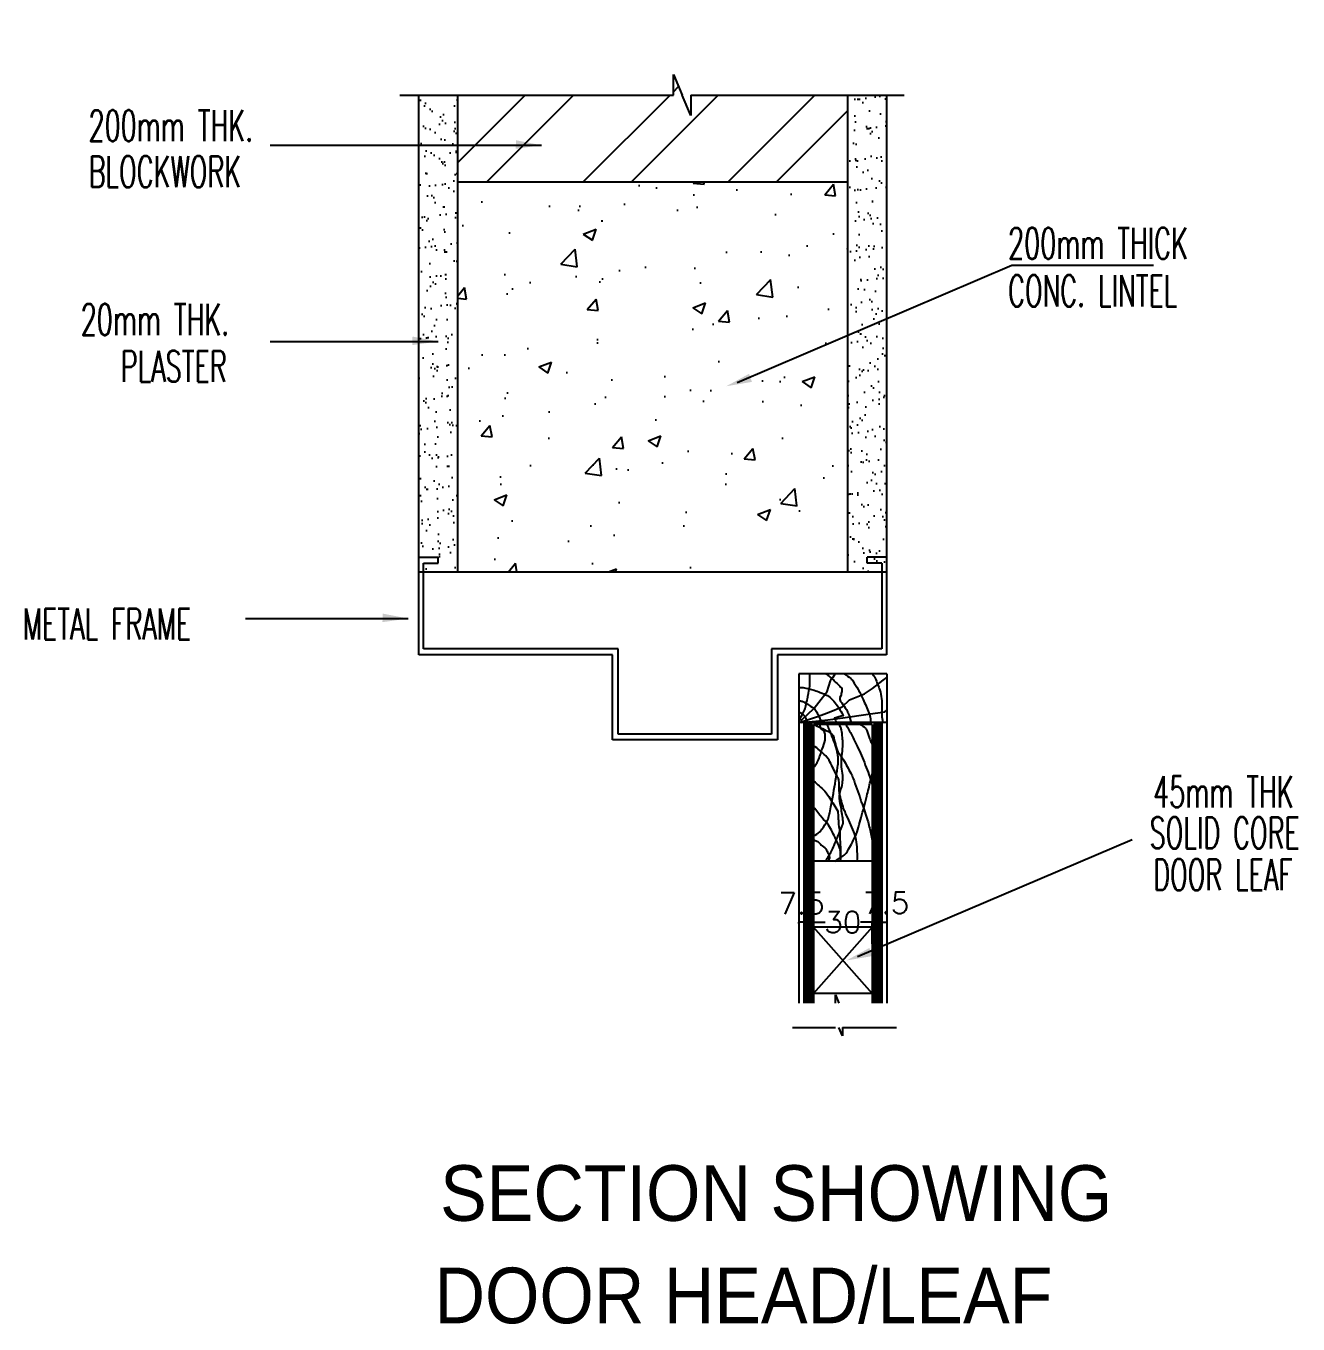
# Model space of a CAD drawing. Extents: x -1710 to 74306, y 106176 to 135285.
# Drawn here: x 61040 to 66911, y 122637 to 128630 of the extents above; entities that cross this region are included whole.
import ezdxf

# ---------------------------------------------------------------- set-up
doc = ezdxf.new("R2010")
doc.units = 0
doc.header["$LTSCALE"] = 1000
doc.header["$MEASUREMENT"] = 0
doc.header["$PDMODE"] = 34
doc.layers.get('0').update_dxf_attribs({"linetype": 'CONTINUOUS'})
doc.layers.get('DEFPOINTS').update_dxf_attribs({"linetype": 'CONTINUOUS'})
for name, color, linetype in [('CON-MARK', 7, 'CONTINUOUS'), ('DIM', 11, 'CONTINUOUS'), ('Hatch', 11, 'CONTINUOUS'), ('HATCH-WOOD', 11, 'CONTINUOUS'), ('JAM', 6, 'CONTINUOUS'), ('TXT', 2, 'CONTINUOUS'), ('TXT1', 2, 'CONTINUOUS'), ('WALL', 2, 'CONTINUOUS')]:
    doc.layers.add(name, color=color, linetype=linetype)
doc.styles.add('ROMANS', font='ROMANS.SHX', dxfattribs={"height": 100})
doc.styles.add('TTXT', font='swisse.ttf', dxfattribs={"width": 0.6})
doc.dimstyles.new('R50', dxfattribs={"dimscale": 0, "dimtxt": 0.16, "dimasz": 0.1, "dimexe": 0.03, "dimexo": 0.03, "dimgap": 0.08, "dimtad": 1, "dimdec": 0, "dimlfac": 1000, "dimzin": 13, "dimdsep": 46, "dimtxsty": 'ROMANS', "dimblk": 'ARCHTICK', "dimcen": 0.09, "dimclrd": 4, "dimclre": 4, "dimclrt": 2, "dimadec": 0, "dimazin": 0, "dimtfac": 1, "dimtdec": 0, "dimtofl": 0, "dimtmove": 2, "dimatfit": 3, "dimldrblk": 'CLOSEDBLANK', "dimfxl": 0, "dimtolj": 1, "dimtzin": 0, "dimarcsym": 0})
pattern_1 = [(37.5, (-29578.8, 173039.68), (-3.40164, 104.048484), [0, -82.08, 0, -91.8, 0, -87.75]), (7.5, (-29578.8, 173039.68), (95.56794, 152.39589), [0, -44.28, 0, -73.98, 0, -28.35]), (327.5, (-29645.22, 173039.68), (168.16366, 0.30559), [0, -27, 0, -97.2, 0, -126.9]), (317.5, (-29645.22, 173039.68), (162.33084, 47.39448), [0, -13.5, 0, -63.72, 0, -72.9])]

# ---------------------------------------------------------------- blocks, each defined once
blk = doc.blocks.new('_ARCHTICK')
at = {"color": 0, "linetype": 'ByBlock', "const_width": 0.15}
blk.add_lwpolyline([(-0.5, -0.5), (0.5, 0.5)], dxfattribs=at)
blk = doc.blocks.new('*D111')
at = {"layer": 'DEFPOINTS', "color": 0, "linetype": 'Continuous'}
for p in [(64675.5, 124540.3), (64608, 124492.5), (64608, 124487)]:
    blk.add_point(p, dxfattribs=at)
at = {"layer": 'DIM', "color": 4, "linetype": 'Continuous', "lineweight": -2}
for p, q in [((64675.5, 124540.3), (64675.5, 124492.5)), ((64608, 124487), (64608, 124492.5)), ((64675.5, 124492.5), (64608, 124492.5))]:
    blk.add_line(p, q, dxfattribs=at)
at = {"layer": 'DIM', "color": 4, "linetype": 'Continuous', "lineweight": -2, "xscale": 0.1, "yscale": 0.1, "zscale": 0.1, "rotation": 180}
blk.add_blockref('_ARCHTICK', (64608, 124492.5), dxfattribs=at)
at = {"layer": 'DIM', "color": 4, "linetype": 'Continuous', "lineweight": -2, "xscale": 0.1, "yscale": 0.1, "zscale": 0.1}
blk.add_blockref('_ARCHTICK', (64675.5, 124492.5), dxfattribs=at)
at = {"layer": 'DIM', "color": 2, "linetype": 'Continuous', "insert": (64619.5, 124578.8), "char_height": 100, "attachment_point": 5, "style": 'ROMANS'}
blk.add_mtext('\\A1;7.5', dxfattribs=at)
blk = doc.blocks.new('_ClosedBlank')
at = {"color": 0, "linetype": 'ByBlock', "lineweight": -2}
for p, q in [((-1, 0), (0, 0)), ((0, 0), (-1, 0)), ((-1, 0), (-1, 0))]:
    blk.add_line(p, q, dxfattribs=at)
blk = doc.blocks.new('*D112')
at = {"layer": 'DEFPOINTS', "color": 0, "linetype": 'Continuous'}
for p in [(64945.5, 124492.5), (64675.5, 124391.8), (64945.5, 124391.8)]:
    blk.add_point(p, dxfattribs=at)
at = {"layer": 'DIM', "color": 4, "linetype": 'Continuous', "lineweight": -2}
for p, q in [((64675.5, 124391.9), (64675.5, 124492.5)), ((64675.5, 124492.5), (64729.5, 124492.5)), ((64945.5, 124492.5), (64891.6, 124492.5)), ((64945.5, 124391.9), (64945.5, 124492.5))]:
    blk.add_line(p, q, dxfattribs=at)
at = {"layer": 'DIM', "color": 4, "linetype": 'Continuous', "lineweight": -2, "xscale": 0.1, "yscale": 0.1, "zscale": 0.1, "rotation": 180}
blk.add_blockref('_ARCHTICK', (64675.5, 124492.5), dxfattribs=at)
at = {"layer": 'DIM', "color": 4, "linetype": 'Continuous', "lineweight": -2, "xscale": 0.1, "yscale": 0.1, "zscale": 0.1}
blk.add_blockref('_ARCHTICK', (64945.5, 124492.5), dxfattribs=at)
at = {"layer": 'DIM', "color": 2, "linetype": 'Continuous', "insert": (64810.5, 124492.5), "char_height": 100, "attachment_point": 5, "style": 'ROMANS'}
blk.add_mtext('\\A1;30', dxfattribs=at)
blk = doc.blocks.new('*D113')
at = {"layer": 'DEFPOINTS', "color": 0, "linetype": 'Continuous'}
for p in [(64945.5, 124540.3), (65013, 124501.2), (65013, 124492.7)]:
    blk.add_point(p, dxfattribs=at)
at = {"layer": 'DIM', "color": 4, "linetype": 'Continuous', "lineweight": -2}
for p, q in [((64945.5, 124540.3), (64945.5, 124492.7)), ((64945.5, 124492.7), (65013, 124492.7)), ((65013, 124501.2), (65013, 124492.7))]:
    blk.add_line(p, q, dxfattribs=at)
at = {"layer": 'DIM', "color": 4, "linetype": 'Continuous', "lineweight": -2, "xscale": 0.1, "yscale": 0.1, "zscale": 0.1, "rotation": 180}
blk.add_blockref('_ARCHTICK', (64945.5, 124492.7), dxfattribs=at)
at = {"layer": 'DIM', "color": 4, "linetype": 'Continuous', "lineweight": -2, "xscale": 0.1, "yscale": 0.1, "zscale": 0.1}
blk.add_blockref('_ARCHTICK', (65013, 124492.7), dxfattribs=at)
at = {"layer": 'DIM', "color": 2, "linetype": 'Continuous', "insert": (65010.3, 124581.6), "char_height": 100, "attachment_point": 5, "style": 'ROMANS'}
blk.add_mtext('\\A1;7.5', dxfattribs=at)

msp = doc.modelspace()

# ---------------------------------------------------------------- hatches: boundary and pattern name
h = msp.add_hatch()
h.set_pattern_fill('AR-SAND', color=256, scale=54, style=0)
h.set_pattern_definition(pattern_1)
h.paths.add_polyline_path([(62853.0258, 126110.6065), (63033.0258, 126110.6065), (63033.0258, 128079.3593), (62853.0258, 128079.3593)])
h.paths.add_polyline_path([(62853.0258, 128079.3593), (63033.0258, 128079.3593), (63033.0258, 128310.7692), (62853.0258, 128310.7692)])
h = msp.add_hatch()
h.set_pattern_fill('AR-SAND', color=256, scale=54, style=0)
h.set_pattern_definition(pattern_1)
h.paths.add_polyline_path([(65013.0258, 126615.2468), (65013.0258, 127278.735), (64833.0258, 127201.8824), (64833.0258, 126461.8763)])
h.paths.add_polyline_path([(64833.0258, 126110.6065), (65013.0258, 126110.6065), (65013.0258, 126615.2468), (64833.0258, 126461.8763)])
h.paths.add_polyline_path([(64833.0258, 127201.8824), (65013.0258, 127278.735), (65013.0258, 128310.7692), (64833.0258, 128310.7692)])
h = msp.add_hatch()
h.set_pattern_fill('AR-CONC', color=256, scale=84.6, style=0)
h.set_pattern_definition([(50, (-29578.8, 173039.7), (606.802, -53.0883), [63.45, -697.95]), (355, (-29578.8, 173039.7), (-117.3836, 636.3545), [50.76, -558.36]), (100.4514, (-29528.23, 173035.26), (489.419, 583.266), [53.9242, -593.1662]), (46.1842, (-29578.8, 173208.9), (902.886, -140.029), [95.175, -1046.925]), (96.6356, (-29503.6, 173197.2), (790.725, 824.104), [80.886, -889.749]), (351.1842, (-29578.8, 173208.9), (790.724, 824.104), [76.14, -837.54]), (21, (-29494.2, 173166.6), (504.9834, -340.6156), [63.45, -697.95]), (326, (-29494.2, 173166.6), (205.8448, 613.477), [50.76, -558.36]), (71.4514, (-29452.1, 173138.2), (710.8283, 272.8608), [53.9242, -593.1662]), (37.5, (-29578.8, 173039.68), (10.28724, 281.6282), [0, -551.592, 0, -566.82, 0, -560.475]), (7.5, (-29578.8, 173039.68), (222.5568, 333.6723), [0, -323.172, 0, -538.902, 0, -213.615]), (327.5, (-29767.46, 173039.68), (451.6138, -19.0814), [0, -211.5, 0, -659.88, 0, -875.61]), (317.5, (-29852.06, 173039.7), (493.3755, 84.6888), [0, -274.95, 0, -438.228, 0, -621.81])])
h.paths.add_polyline_path([(64833.0258, 127910.6065), (63033.0258, 127910.6065), (63033.0258, 126110.6065), (64420.7653, 126110.6065), (64833.0258, 126461.8763)])
at = {"layer": 'Hatch', "linetype": 'Continuous'}
h = msp.add_hatch(dxfattribs=at)
h.set_pattern_fill('AR-SAND', color=256, scale=540, style=0)
h.set_pattern_definition([(37.5, (-18040.85, 189028.1), (-34.0164, 1040.485), [0, -820.8, 0, -918, 0, -877.5]), (7.5, (-18040.8, 189028.1), (955.68, 1523.959), [0, -442.8, 0, -739.8, 0, -283.5]), (327.5, (-18705.05, 189028.1), (1681.6366, 3.056), [0, -270, 0, -972, 0, -1269]), (317.5, (-18705, 189028.1), (1623.308, 473.945), [0, -135, 0, -637.2, 0, -729])])
h.paths.add_polyline_path([(64833.0258, 126110.6065), (65013.0258, 126110.6065), (65013.0258, 128629.9534), (64833.0258, 128629.9534)])
h = msp.add_hatch(dxfattribs=at)
h.set_pattern_fill('ANSI32', color=256, scale=1260, style=0)
h.set_pattern_definition([(45, (-29578.8, 173039.7), (-334.108, 334.108), []), (45, (-29356.06, 173039.7), (-334.108, 334.108), [])])
h.paths.add_polyline_path([(63033.0258, 128310.7692), (63033.0258, 127910.6065), (64833.0258, 127910.6065), (64833.0258, 128310.7692), (64108.932, 128310.7692), (64108.932, 128216.0061), (64068.7549, 128310.7692), (64028.5779, 128405.5324), (64028.5779, 128310.7692)])
h = msp.add_hatch(dxfattribs=at)
h.set_pattern_fill('AR-SAND', color=256, scale=540, angle=701.39515913, style=0)
h.set_pattern_definition([(18.8952, (-18040.85, 189028.1), (299.717, 996.963), [0, -820.8, 0, -918, 0, -877.5]), (348.8952, (-18040.8, 189028.1), (1391.94, 1139.42), [0, -442.8, 0, -739.8, 0, -283.5]), (308.8952, (-18670.3, 189240), (1594.732, -533.612), [0, -270, 0, -972, 0, -1269]), (298.8952, (-18670.3, 189240), (1689.684, -68.722), [0, -135, 0, -637.2, 0, -729])])
h.paths.add_polyline_path([(62853.0258, 126110.6065), (63033.0258, 126110.6065), (63033.0258, 128310.7692), (62853.0258, 128310.7692)])
h = msp.add_hatch(dxfattribs=at)
h.set_pattern_fill('AR-SAND', color=256, scale=540, angle=431.39515913, style=0)
h.set_pattern_definition([(108.8952, (-18040.85, 189028.1), (-996.963, 299.717), [0, -820.8, 0, -918, 0, -877.5]), (78.8952, (-18040.8, 189028.1), (-1139.42, 1391.94), [0, -442.8, 0, -739.8, 0, -283.5]), (38.8952, (-18252.75, 188398.6), (533.612, 1594.732), [0, -270, 0, -972, 0, -1269]), (28.8952, (-18252.8, 188398.6), (68.722, 1689.684), [0, -135, 0, -637.2, 0, -729])])
h.paths.add_polyline_path([(64833.0258, 126110.6065), (65013.0258, 126110.6065), (65013.0258, 128310.7692), (64833.0258, 128310.7692)])

# ---------------------------------------------------------------- linework, layer by layer
at = {"layer": 'CON-MARK', "color": 7, "linetype": 'Continuous'}
for p, q in [((64028.5779, 128310.7692), (64028.5779, 128405.5324)), ((64028.5779, 128405.5324), (64068.7549, 128310.7692)), ((64108.932, 128216.0061), (64068.7549, 128310.7692)), ((64108.932, 128310.7692), (64108.932, 128216.0061)), ((64776.4256, 124118.9656), (64776.4256, 124156.8709)), ((64776.4256, 124156.8709), (64792.4964, 124118.9656)), ((64808.5672, 123967.9458), (64792.4964, 124005.851)), ((64808.5672, 124005.851), (64808.5672, 123967.9458))]:
    msp.add_line(p, q, dxfattribs=at)
at = {"layer": 'CON-MARK', "color": 7}
for p, q in [((62765.2351, 128310.7692), (64028.5779, 128310.7692)), ((64108.932, 128310.7692), (65092.837, 128310.7692)), ((64577.4913, 124005.851), (64776.4256, 124005.851)), ((64808.5672, 124005.851), (65058.8489, 124005.851))]:
    msp.add_line(p, q, dxfattribs=at)
at = {"layer": 'DIM', "linetype": 'Continuous'}
for p, q in [((62166.9387, 128079.3593), (63420.2089, 128079.3593)), ((64323.1434, 126984.1837), (65590.8821, 127525.4559)), ((65590.8821, 127525.4559), (66244.0284, 127525.4559)), ((62166.9387, 127173.1714), (62942.7117, 127173.1714)), ((62052.903, 125894.1848), (62805.0436, 125894.1848)), ((64878.0617, 124333.2793), (66145.8004, 124874.5515))]:
    msp.add_line(p, q, dxfattribs=at)
at = {"layer": 'DIM', "color": 2, "linetype": 'Continuous'}
for points in [[(63301.9738, 128102.2927), (63300.927, 128062.7066), (63420.2089, 128079.3593)], [(62824.4766, 127196.1048), (62823.4298, 127156.5186), (62942.7117, 127173.1714)], [(64390.855, 126986.6777), (64377.897, 127024.0976), (64272.1162, 126966.5137)], [(62686.8085, 125917.1182), (62685.7617, 125877.5321), (62805.0436, 125894.1848)], [(64945.7733, 124335.7734), (64932.8153, 124373.1933), (64827.0345, 124315.6094)]]:
    msp.add_solid(points, dxfattribs=at)
at = {"layer": 'HATCH-WOOD', "linetype": 'Continuous'}
for points in [[(64612.3543, 125433.1607, 0.035059464), (64632.2611, 125468.142, 0.059616152), (64639.9082, 125490.6006, 0.000955663), (64647.1439, 125525.0238, 0.003008908), (64649.3553, 125535.9749, 0.002559171), (64658.5507, 125584.2783, 0.045781516), (64658.8023, 125587.0211), (64658.8023, 125613.4895), (64658.8023, 125638.7211)], [(64733.8677, 125638.7211, -0.005995575), (64744.0316, 125631.1823, -0.018759834), (64747.1578, 125628.6143, -0.015128187), (64788.9017, 125589.2981, -0.040253633), (64803.9132, 125573.7869, -0.178464279), (64805.7327, 125557.2183, -0.000399562), (64801.1021, 125537.9204, 0.404096452), (64805.3541, 125504.539, -0.000158128), (64826.8591, 125473.5852, -0.065808801), (64837.2158, 125453.469, -0.035973019), (64848.3064, 125413.7211)], [(64817.9469, 125638.7211, -0.031406055), (64846.7446, 125617.5216, -0.072583545), (64857.0898, 125605.9271, -0.019194466), (64880.886, 125566.6946, -0.017104136), (64904.3252, 125520.8502, -0.018223192), (64930.3782, 125459.5677, -0.042342932), (64938.3346, 125431.992, -0.058051102), (64938.6516, 125428.0529, -0.015920941), (64937.6825, 125413.7211)], [(64947.3897, 125638.7211, -0.010725117), (64955.9708, 125625.0823, -0.025786954), (64959.1182, 125619.1613, -0.03188511), (64980.7998, 125563.7988, -0.047346536), (64989.3488, 125524.6314, -0.045291977), (64990.5282, 125485.005, 0.037900449), (64991.2383, 125437.6638, 0.016950611), (64992.1588, 125430.3175, 0.007446678), (64995.0667, 125413.7211)], [(64608.0258, 125576.4092, -0.010965872), (64621.4186, 125575.8662, -0.026272749), (64626.9793, 125575.2239, -0.015565624), (64653.836, 125569.8174, -0.016421724), (64678.9137, 125563.0758, -0.036805159), (64706.222, 125552.514, -0.030191649), (64739.1735, 125538.7796, -0.05036972), (64762.702, 125518.9883, -0.042585076), (64785.7121, 125490.8621, -0.015655714), (64797.2742, 125472.7939, -0.010754891), (64812.691, 125445.6441, -0.008771054), (64772.714, 125434.8094, -0.016225376), (64780.1936, 125413.7211)], [(64608.0258, 125515.704, -0.024112456), (64622.4862, 125512.0347, -0.046352392), (64629.6772, 125509.0842, -0.011967057), (64645.2613, 125500.4502, -0.014969967), (64657.3306, 125492.8867, -0.031175816), (64680.6319, 125475.0967, -0.083073821), (64687.6818, 125466.5658, -0.022599826), (64692.5845, 125457.1409, 0.010631495), (64702.5202, 125436.8705, 0.007078742), (64707.4661, 125427.6236, 0.003396698), (64724.327, 125413.7211)], [(64608.0258, 125461.4969, -0.027808569), (64611.9606, 125460.9676, -0.05330594), (64613.9459, 125460.3626, -0.02972027), (64620.4625, 125457.1196, -0.046658768), (64624.2559, 125454.4433, -0.025463719), (64628.8072, 125450.1296, -0.042112188), (64631.1856, 125447.171, -0.011165399), (64633.3387, 125443.8162, -0.006626298), (64636.7631, 125438.0384, -0.011169786), (64639.5763, 125432.8819, -0.006136112), (64644.3689, 125423.3247, -0.051975508), (64645.3686, 125420.5747, -0.021693187), (64646.7683, 125413.7211)], [(64619.4499, 125413.7211, 0.01246233), (64619.7449, 125415.0851, 0.021564613), (64619.8615, 125415.8833, 0.025471604), (64620.0515, 125419.6118, 0.040204542), (64619.8615, 125421.9717, 0.070166255), (64618.9035, 125425.0595, 0.063669769), (64616.9882, 125428.0601, 0.010557379), (64615.4798, 125429.7925, 0.004623793), (64611.9177, 125433.6412, 0.011371284), (64610.5084, 125435.0694, 0.006686736), (64608.0258, 125437.4099)], [(64675.5258, 125404.7211, -0.028107822), (64740.6873, 125373.8371, -0.059873158), (64766.958, 125352.3484, 0.043858727), (64788.0987, 125278.2329, -0.041208924), (64813.6462, 125241.6212, -0.012195175), (64846.9987, 125180.9286, -0.031275232), (64857.9093, 125156.2025, -0.003061529), (64875.1298, 125108.5708, -0.002903274), (64892.6883, 125058.1296, -0.001905481), (64899.0057, 125039.4033, -0.00046912), (64924.3041, 124963.2198, -0.022930376), (64932.7069, 124933.3038, -0.011327825), (64945.5258, 124871.7485)], [(64675.5258, 125207.3523, 0.021752513), (64689.3014, 125225.6443, 0.045068084), (64694.7237, 125235.295, 0.04238173), (64714.4811, 125291.6647, 0.057426636), (64729.0172, 125333.3679, 0.019903196), (64728.255, 125360.3403, 0.054633765), (64726.5176, 125370.0414, 0.037207191), (64712.1024, 125383.2876, -0.049550957), (64706.6871, 125396.5338, -0.022953596), (64706.0456, 125399.1199, -0.010746085), (64705.0508, 125404.7211)], [(64675.5258, 124890.6394, 0.052902761), (64703.1803, 124908.8971, 0.104752679), (64713.6948, 124922.092, 0.022775554), (64739.9301, 124961.3251, 0.03791575), (64747.9883, 124988.5302, 0.005277143), (64755.4102, 125024.8415, 0.003112723), (64766.958, 125086.6031, 0.009201511), (64786.3868, 125206.8332, 0.032147372), (64789.0896, 125241.6212, 0.050388082), (64786.7751, 125268.0272, 0.032258668), (64776.4422, 125308.0575, 0.012461623), (64762.0045, 125348.6104, 0.011893438), (64744.8264, 125390.3131, 0.012220974), (64743.2277, 125393.7181, 0.003722903), (64737.6268, 125404.7211)], [(64731.6728, 124774.7211, 0.012524412), (64757.8212, 124820.5234, 0.023236434), (64770.1199, 124846.1645, 0.003529744), (64800.7874, 124919.9918, 0.012343329), (64807.6789, 124936.9751, 0.191330505), (64811.1736, 124964.854, 0.0035291), (64801.057, 125029.6561, -0.171786234), (64805.1951, 125117.6352, 0.022386013), (64810.4843, 125149.8763, 0.099135047), (64807.3225, 125189.4216, -0.046895347), (64804.1606, 125228.9669, -0.02998917), (64807.3225, 125271.6762, 0.03537114), (64810.4843, 125314.3856, 0.024525579), (64809.075, 125345.0968, 0.020905379), (64804.1606, 125380.8219, 0.048080419), (64802.1805, 125387.851, 0.019060834), (64794.8723, 125404.7211)], [(64824.6215, 125404.7211, -0.010350477), (64851.7837, 125355.3487, -0.010350477), (64876.8791, 125304.8944, -0.0173897), (64914.2692, 125217.9364, -0.0173897), (64945.5258, 125128.5902)], [(64892.4064, 125404.7211, -0.061372733), (64913.2745, 125389.4154, -0.113290065), (64921.1422, 125377.6588, -0.021289964), (64927.4659, 125358.6765, 0.019097503), (64933.7896, 125339.6941, 0.014559374), (64938.2837, 125328.7262, 0.010110132), (64945.5258, 125313.2715)], [(64877.227, 124774.7211, 0.039676182), (64873.724, 124862.1531, 0.07117424), (64861.0712, 124909.4377, 0.002922239), (64823.4183, 124996.2082, 0.012032256), (64813.6462, 125017.0018, 0.000001169), (64794.9823, 125087.0813, 0.000001348), (64792.2514, 125149.8763, 0.000003983), (64782.6463, 125169.0984, 0.000001215), (64751.1488, 125232.13, 0.064903679), (64731.7067, 125260.977, 0.030809247), (64675.5258, 125307.6834)], [(64675.5258, 125144.455, -0.017171721), (64727.1286, 125097.0586, -0.029727387), (64751.1488, 125064.4577, -0.016149793), (64786.6696, 125005.6358, -0.015616185), (64791.5864, 124934.7481, -0.087393999), (64796.3175, 124875.7934, -0.050904221), (64798.1686, 124774.7211)], [(64773.935, 124774.7211, 0.045001783), (64816.5556, 124802.4215, 0.094200935), (64832.6159, 124820.856, 0.02507708), (64866.8064, 124886.7408, 0.039020715), (64883.2028, 124931.5832, 0.003025066), (64895.3902, 124976.2284, 0.001385316), (64921.1422, 125073.9488, 0.005986903), (64929.872, 125109.175, 0.003093452), (64945.5258, 125177.6436)], [(64799.835, 124774.7211, 0.032974918), (64799.6085, 124817.2395, 0.070797298), (64795.4133, 124836.6734, 0.024314016), (64778.8201, 124875.6385, 0.013958983), (64744.8264, 124941.0743, 0.028961547), (64713.9238, 124975.0336, 0.021823516), (64675.5258, 125022.2981)], [(64675.5258, 124871.3058, -0.046625988), (64690.8342, 124866.5399, -0.089565372), (64697.8856, 124861.9838, -0.036029004), (64710.2139, 124848.656, -0.022864957), (64732.179, 124830.3471, -0.032880745), (64742.754, 124810.6236, -0.04615803), (64747.9883, 124795.5474, -0.107197676), (64748.1927, 124788.3342, -0.05394052), (64744.0856, 124774.7211)]]:
    msp.add_lwpolyline(points, format="xyb", dxfattribs=at)
for points in [[(64618.8236, 125424.171), (64677.6965, 125481.1476), (64700.3695, 125507.616), (64737.7107, 125556.7716), (64752.826, 125605.9271), (64758.4943, 125615.3801), (64766.0519, 125622.9425), (64775.5132, 125638.7211)], [(64619.8615, 125417.596), (64698.48, 125443.3356), (64747.1578, 125462.2416), (64807.619, 125486.8194), (64841.9745, 125518.9596), (64909.9934, 125547.3185), (64947.7817, 125571.8963), (64996.9065, 125609.7083), (65013.0258, 125621.6901)], [(64619.6483, 125414.7636), (64685.2541, 125420.6484), (64741.4895, 125426.3202), (64809.8544, 125435.7732), (64926.9982, 125452.7886), (65004.4642, 125464.1322), (65013.0258, 125471.5569)]]:
    msp.add_lwpolyline(points, dxfattribs=at)
at = {"layer": 'JAM'}
for p, q in [((62853.0258, 126177.3838), (62943.0258, 126177.3838)), ((62853.0258, 125727.3838), (62853.0258, 126177.3838)), ((62874.6258, 126150.3838), (62943.0258, 126150.3838)), ((62874.6258, 125754.3838), (62874.6258, 126150.3838)), ((62943.0258, 126150.3838), (62943.0258, 126177.3838)), ((64922.3837, 126150.3838), (64922.3837, 126177.3838)), ((65012.3837, 126177.3838), (64922.3837, 126177.3838)), ((64990.7837, 126150.3838), (64922.3837, 126150.3838)), ((64990.7837, 126150.3838), (64990.7837, 125754.3838)), ((65012.3837, 126177.3838), (65012.3837, 125727.3838)), ((63774.0843, 125754.3838), (62874.6258, 125754.3838)), ((63774.0843, 125360.6402), (63774.0843, 125754.3838)), ((64990.7837, 125754.3838), (64481.3874, 125754.3838)), ((64481.3874, 125754.3838), (64481.3874, 125360.6402)), ((63747.0843, 125727.3838), (62853.0258, 125727.3838)), ((63747.0843, 125333.6402), (63747.0843, 125727.3838)), ((65012.3837, 125727.3838), (64508.3874, 125727.3838)), ((64508.3874, 125727.3838), (64508.3874, 125333.6402)), ((65013.0258, 125638.7211), (64608.0258, 125638.7211)), ((64608.0258, 125638.7211), (64608.0258, 125413.7211)), ((65013.0258, 125638.7211), (65013.0258, 125413.7211)), ((65013.0258, 125413.7211), (64608.0258, 125413.7211)), ((64945.5258, 125404.7211), (64675.5258, 125404.7211)), ((64675.5258, 125404.7211), (64675.5258, 124118.9656)), ((64945.5258, 125404.7211), (64945.5258, 124118.9656)), ((64508.3874, 125333.6402), (63747.0843, 125333.6402)), ((64481.3874, 125360.6402), (63774.0843, 125360.6402)), ((64945.5258, 124774.7211), (64675.5258, 124774.7211))]:
    msp.add_line(p, q, dxfattribs=at)
at = {"layer": 'JAM', "color": 2}
for p, q in [((64608.0258, 125413.7211), (64608.0258, 124118.9656)), ((65013.0258, 125413.7211), (65013.0258, 124118.9656))]:
    msp.add_line(p, q, dxfattribs=at)
at = {"layer": 'JAM', "color": 11}
for p, q in [((64630.5258, 125413.7211), (64630.5258, 124118.9656)), ((64639.5258, 125413.7211), (64639.5258, 124118.9656)), ((64648.5258, 125413.7211), (64648.5258, 124118.9656)), ((64657.5258, 125413.7211), (64657.5258, 124118.9656)), ((64666.5258, 125413.7211), (64666.5258, 124118.9656)), ((64954.5258, 125413.7211), (64954.5258, 124118.9656)), ((64963.5258, 125413.7211), (64963.5258, 124118.9656)), ((64972.5258, 125413.7211), (64972.5258, 124118.9656)), ((64981.5258, 125413.7211), (64981.5258, 124118.9656)), ((64990.5258, 125413.7211), (64990.5258, 124118.9656))]:
    msp.add_line(p, q, dxfattribs=at)
at = {"layer": 'JAM', "color": 7}
for p, q in [((64945.5258, 124468.7211), (64675.5258, 124468.7211)), ((64945.5258, 124162.7211), (64675.5258, 124468.7211)), ((64945.5258, 124468.7211), (64675.5258, 124162.7211)), ((64945.5258, 124162.7211), (64675.5258, 124162.7211))]:
    msp.add_line(p, q, dxfattribs=at)
at = {"layer": 'WALL', "linetype": 'Continuous'}
for p, q in [((62853.0258, 126110.6065), (62853.0258, 128310.7692)), ((63033.0258, 126110.6065), (63033.0258, 128310.7692)), ((64833.0258, 126110.6065), (64833.0258, 128310.7692)), ((65013.0258, 126110.6065), (65013.0258, 128310.7692))]:
    msp.add_line(p, q, dxfattribs=at)
at = {"layer": 'WALL'}
for p, q in [((63033.0258, 127910.6065), (64833.0258, 127910.6065)), ((62853.0258, 126110.6065), (65013.0258, 126110.6065))]:
    msp.add_line(p, q, dxfattribs=at)

# ---------------------------------------------------------------- texts
at = {"layer": 'TXT', "color": 2, "style": 'ROMANS', "width": 0.6}
for s, p in [('200mm THK.', (61329.3707, 128097.3459)), ('BLOCKWORK', (61329.3707, 127885.3118)), ('200mm THICK ', (65573.2275, 127554.6494)), ('CONC. LINTEL', (65573.2275, 127334.9318)), ('20mm THK.', (61293.2708, 127202.9963)), ('PLASTER', (61477.6182, 126986.4011)), ('METAL FRAME', (61025.6688, 125797.2806)), ('45mm THK ', (66242.8591, 125022.5255)), ('SOLID CORE', (66226.3067, 124832.9225)), ('DOOR LEAF', (66242.8591, 124639.8717))]:
    msp.add_text(s, height=144, dxfattribs=at).set_placement(p)
at = {"layer": 'TXT1', "color": 6, "style": 'TTXT', "width": 0.9}
for s, p in [('SECTION SHOWING ', (62951.8079, 123113.5935)), (' DOOR HEAD/LEAF ', (62836.4398, 122640.8528))]:
    msp.add_text(s, height=256.7565, dxfattribs=at).set_placement(p)

# ---------------------------------------------------------------- dimensions: what is measured, and where the dimension line sits
at = {"layer": 'DIM', "linetype": 'Continuous'}
for base, p1, p2, picture, middle in [((64608.0258, 124492.4871), (64675.5258, 124540.3347), (64608.0258, 124486.9979), '*D111', (64619.4917, 124578.8)), ((65013.0258, 124492.6919), (64945.5258, 124540.3347), (65013.0258, 124501.2324), '*D113', (65010.2757, 124581.5682))]:
    dim = msp.add_linear_dim(base=base, p1=p1, p2=p2, text='7.5', dimstyle='R50', override={"dimscale": 1, "dimtxt": 0.08}, dxfattribs=at)
    dim.commit()
    dim.dimension.update_dxf_attribs({"geometry": picture, "text_midpoint": middle, "dimtype": 160})
dim = msp.add_linear_dim(base=(64945.5258, 124492.4871), p1=(64675.5258, 124391.8347), p2=(64945.5258, 124391.8347), angle=180, text='30', dimstyle='R50', override={"dimscale": 1, "dimtxt": 0.08}, dxfattribs=at)
dim.commit()
dim.dimension.update_dxf_attribs({"geometry": '*D112', "text_midpoint": (64810.5258, 124492.4871), "dimtype": 160})

doc.saveas('drawing.dxf')
